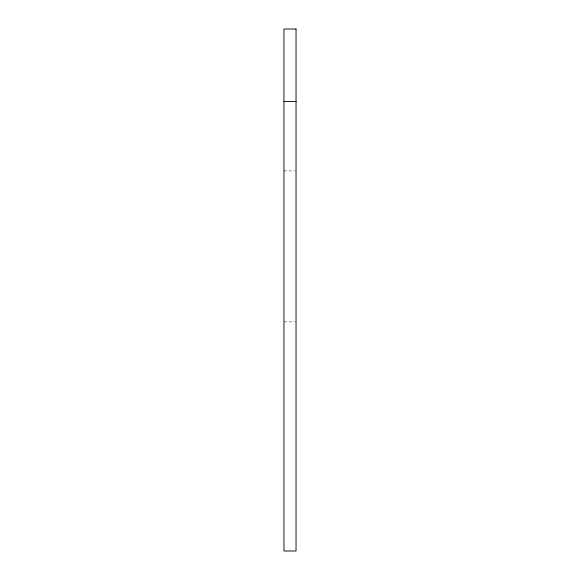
<?xml version="1.0" encoding="UTF-8"?>
<svg xmlns="http://www.w3.org/2000/svg" width="580" height="580" viewBox="0 0 580 580"><rect width="100%" height="100%" fill="white"/><g stroke="black" fill="none" stroke-linecap="round" stroke-linejoin="round"><path stroke-width="0.43" stroke-dasharray="2.9 2.17" d="M283.961 170.911L295.176 170.911M283.961 321.885L295.176 321.885"/><path stroke-width="0.87" d="M283.961 101.464L296.039 101.464M296.039 29L283.961 29L283.961 551L296.039 551L296.039 29"/></g></svg>
